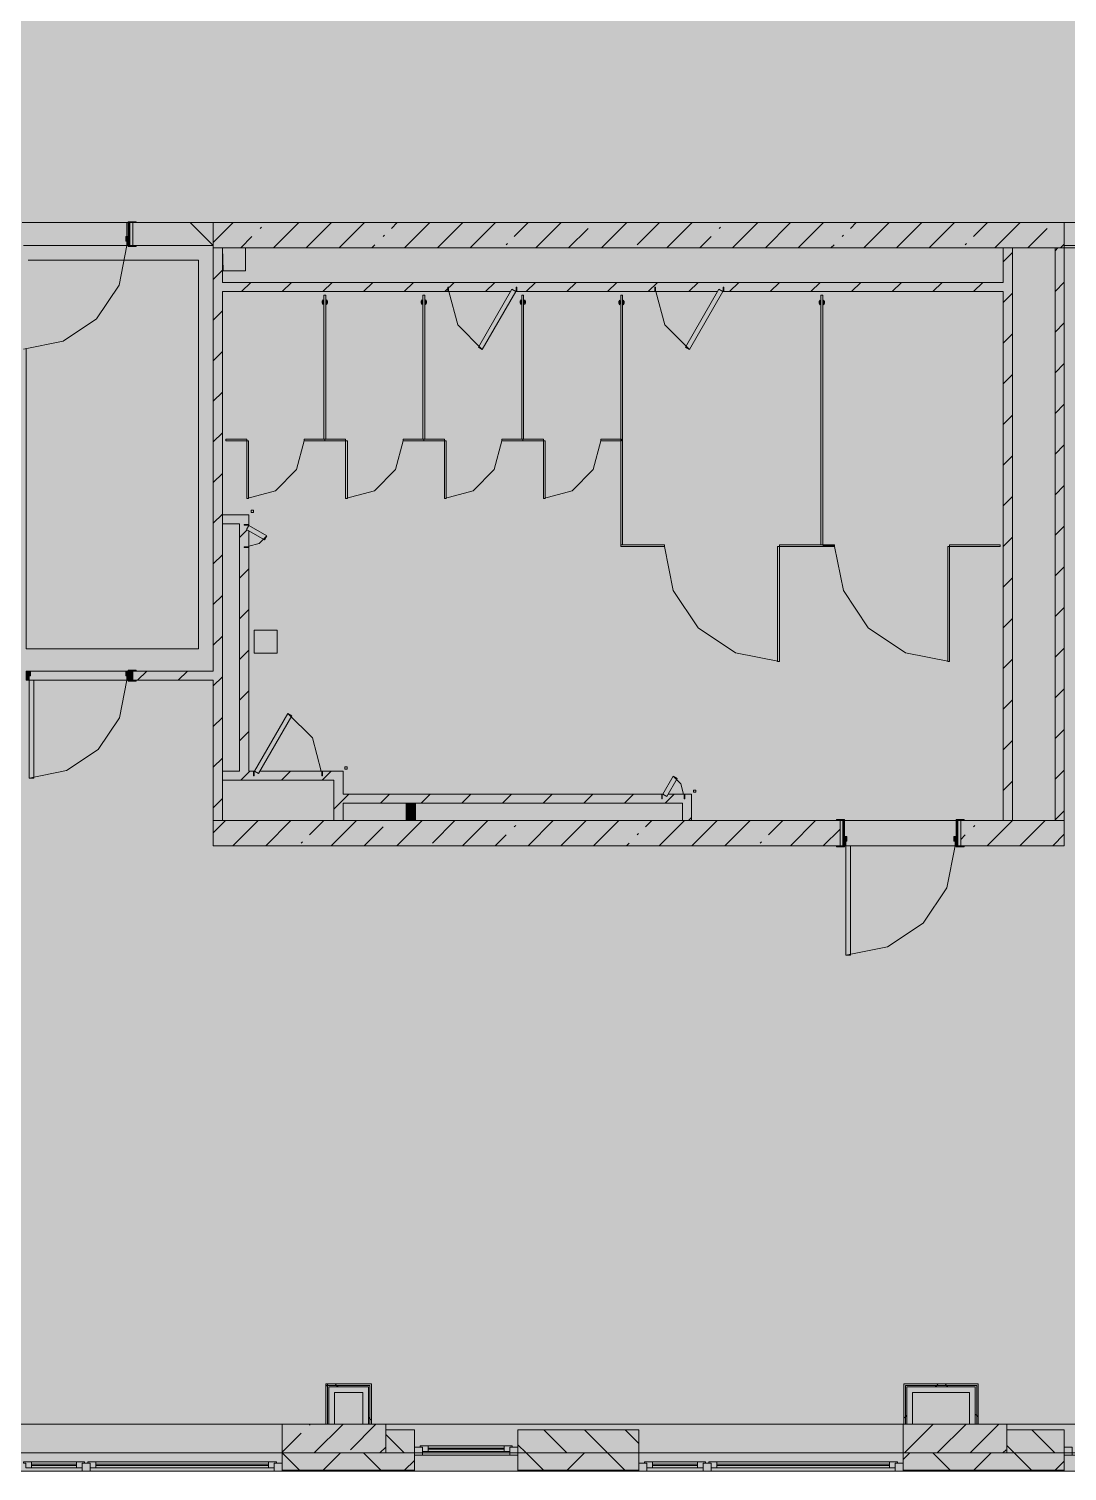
# Model space of a CAD drawing. Header units: millimetres. Extents: x -3817 to 677485, y -22715 to 103890.
# Drawn here: x 17849.9 to 17920.9, y -19605.9 to -19507.1 of the extents above; entities that cross this region are included whole.
import ezdxf

# ---------------------------------------------------------------- set-up
doc = ezdxf.new("R2010")
doc.units = ezdxf.units.MM
doc.layers.add('PDF _Геометрия', color=7, linetype='Continuous', true_color=0x1d1d1d)
doc.layers.add('PDF _Сплошная заливка', color=7, linetype='Continuous', true_color=0xffffff)

msp = doc.modelspace()

# ---------------------------------------------------------------- hatches: boundary and pattern name
at = {"layer": 'PDF _Сплошная заливка', "true_color": 0xd9d9d9, "transparency": 33554559}
for points in [[(17936.192, -19605.904), (17967.269, -19605.904), (17967.269, -19434.131), (17715.86, -19434.131), (17715.86, -19388.542), (17649.343, -19388.542), (17649.343, -19558.599), (17683.531, -19558.599), (17683.531, -19605.904), (17932.54, -19605.904)], [(17920.121, -19522.144), (17920.751, -19522.144), (17920.751, -19520.411), (17862.485, -19520.411), (17862.485, -19522.144), (17892.371, -19522.144)], [(17916.578, -19561.355), (17917.207, -19561.355), (17917.207, -19522.144), (17916.578, -19522.144), (17916.578, -19557.953)], [(17897.366, -19525.136), (17916.578, -19525.136), (17916.578, -19524.506), (17863.115, -19524.506), (17863.158, -19525.136), (17882.829, -19525.136), (17882.92, -19524.978), (17883.272, -19525.136), (17897.034, -19525.081), (17897.093, -19524.978), (17897.342, -19525.122)], [(17864.296, -19541.041), (17864.926, -19541.041), (17864.926, -19540.411), (17863.115, -19540.411), (17863.158, -19541.041)], [(17864.296, -19557.969), (17864.926, -19557.969), (17864.926, -19541.522), (17864.768, -19541.431), (17864.926, -19541.041), (17864.296, -19541.041), (17864.296, -19549.149)], [(17865.241, -19558.599), (17870.752, -19558.599), (17870.752, -19557.969), (17865.683, -19557.969), (17865.592, -19558.127), (17865.241, -19557.969), (17863.115, -19557.969), (17863.158, -19558.599)], [(17870.752, -19561.355), (17871.382, -19561.355), (17871.382, -19557.969), (17870.752, -19557.969), (17870.752, -19558.599)], [(17894.253, -19560.174), (17894.61, -19560.174), (17894.61, -19559.544), (17893.635, -19559.544), (17893.544, -19559.701), (17893.271, -19559.544), (17871.382, -19559.544), (17871.382, -19560.174), (17893.271, -19560.174)], [(17873.215, -19602.692), (17873.313, -19602.692), (17873.313, -19600.035), (17873.215, -19600.133), (17873.215, -19601.977)], [(17909.872, -19602.692), (17909.971, -19602.692), (17909.971, -19600.133), (17909.872, -19600.133), (17909.872, -19601.977)], [(17914.656, -19602.692), (17914.754, -19602.692), (17914.754, -19600.133), (17914.656, -19600.133), (17914.656, -19601.977)], [(17874.296, -19604.66), (17874.296, -19602.692), (17867.209, -19602.692), (17867.209, -19604.66), (17874.113, -19604.66)], [(17916.814, -19604.66), (17916.814, -19602.692), (17909.727, -19602.692), (17909.727, -19604.66), (17914.282, -19604.66)]]:
    msp.add_hatch(color=254, dxfattribs=at).paths.add_polyline_path(points)
h = msp.add_hatch(color=254, dxfattribs=at)
h.paths.add_polyline_path([(17935.553, -19521.986), (17935.553, -19520.411), (17920.751, -19520.411), (17920.751, -19521.986), (17921.585, -19521.986)], flags=0)
h.paths.add_polyline_path([(17849.1, -19521.986), (17849.1, -19520.411), (17845.32, -19520.411), (17845.32, -19521.986), (17848.863, -19521.986)], flags=0)
h.paths.add_polyline_path([(17857.21, -19521.986), (17862.485, -19521.986), (17862.485, -19520.411), (17856.973, -19520.411), (17856.973, -19521.986)], flags=0)
at = {"layer": 'PDF _Сплошная заливка', "true_color": 0xcdcbc5, "transparency": 33554559}
msp.add_hatch(color=9, dxfattribs=at).paths.add_polyline_path([(17893.374, -19542.592), (17893.374, -19542.466), (17890.382, -19542.466), (17890.382, -19542.592), (17892.371, -19542.592)])
at = {"layer": 'PDF _Сплошная заливка', "true_color": 0xd9d9d9, "transparency": 33554559}
h = msp.add_hatch(color=254, dxfattribs=at)
h.paths.add_polyline_path([(17857.21, -19551.749), (17862.485, -19551.749), (17862.485, -19551.119), (17856.973, -19551.119), (17856.973, -19551.749)], flags=0)
h.paths.add_polyline_path([(17848.551, -19551.749), (17849.493, -19551.749), (17849.493, -19551.119), (17845.32, -19551.119), (17845.32, -19551.749)], flags=0)
h = msp.add_hatch(color=254, dxfattribs=at)
h.paths.add_polyline_path([(17905.397, -19563.087), (17905.397, -19561.355), (17862.485, -19561.355), (17862.485, -19563.087), (17905.161, -19563.087)], flags=0)
h.paths.add_polyline_path([(17920.751, -19563.087), (17920.751, -19561.355), (17913.664, -19561.355), (17913.664, -19563.087), (17914.282, -19563.087)], flags=0)
at = {"layer": 'PDF _Сплошная заливка', "true_color": 0xcdcdcd, "transparency": 33554559}
msp.add_hatch(color=254, dxfattribs=at).paths.add_polyline_path([(17905.79, -19570.567), (17906.105, -19570.567), (17906.105, -19563.087), (17905.79, -19563.087), (17905.79, -19566.758)])
at = {"layer": 'PDF _Сплошная заливка', "true_color": 0xcfcfcf, "transparency": 33554559}
for points in [[(17872.723, -19600.527), (17873.117, -19600.527), (17873.117, -19600.133), (17870.4, -19600.133), (17870.4, -19600.527), (17870.794, -19600.527)], [(17914.262, -19600.527), (17914.656, -19600.527), (17914.656, -19600.133), (17909.971, -19600.133), (17909.971, -19600.527), (17910.365, -19600.527)], [(17914.262, -19602.692), (17914.656, -19602.692), (17914.656, -19600.527), (17914.262, -19600.527), (17914.262, -19601.977)]]:
    msp.add_hatch(color=254, dxfattribs=at).paths.add_polyline_path(points)
at = {"layer": 'PDF _Сплошная заливка', "true_color": 0xd9d9d9, "transparency": 33554559}
h = msp.add_hatch(color=254, dxfattribs=at)
h.paths.add_polyline_path([(17920.751, -19604.66), (17920.751, -19603.086), (17916.814, -19603.086), (17916.814, -19604.66), (17917.933, -19604.66)], flags=0)
h.paths.add_polyline_path([(17943.495, -19604.66), (17948.309, -19604.66), (17948.309, -19603.086), (17942.01, -19603.086), (17942.01, -19604.66)], flags=0)
h.paths.add_polyline_path([(17891.618, -19604.66), (17891.618, -19603.086), (17883.35, -19603.086), (17883.35, -19604.66)], flags=0)
h.paths.add_polyline_path([(17806.581, -19604.66), (17806.581, -19603.282), (17798.314, -19603.282), (17798.314, -19604.66), (17804.731, -19604.66)], flags=0)
h.paths.add_polyline_path([(17791.228, -19604.66), (17791.228, -19603.282), (17789.259, -19603.282), (17789.259, -19604.66), (17790.124, -19604.66)], flags=0)
h.paths.add_polyline_path([(17838.864, -19604.66), (17849.1, -19604.66), (17849.1, -19603.086), (17838.864, -19603.086)], flags=0)
h.paths.add_polyline_path([(17876.264, -19604.66), (17876.264, -19603.086), (17874.296, -19603.086), (17874.296, -19604.66)], flags=0)
h.paths.add_polyline_path([(17706.316, -19604.66), (17711.309, -19604.66), (17711.309, -19603.086), (17705.01, -19603.086), (17705.01, -19604.66), (17706.135, -19604.66)], flags=0)
h.paths.add_polyline_path([(17727.45, -19604.66), (17727.45, -19603.282), (17725.482, -19603.282), (17725.482, -19604.66)], flags=0)
h.paths.add_polyline_path([(17742.765, -19604.66), (17742.804, -19604.66), (17742.804, -19603.282), (17734.537, -19603.282), (17734.537, -19604.66), (17742.741, -19604.66)], flags=0)
h.paths.add_polyline_path([(17775.517, -19604.66), (17782.173, -19604.66), (17782.173, -19603.086), (17775.086, -19603.086), (17775.086, -19604.66)], flags=0)
h = msp.add_hatch(color=254, dxfattribs=at)
h.paths.add_polyline_path([(17942.01, -19605.841), (17948.309, -19605.841), (17948.309, -19604.66), (17942.01, -19604.66)], flags=0)
h.paths.add_polyline_path([(17955.395, -19605.841), (17966.025, -19605.841), (17966.025, -19604.66), (17955.395, -19604.66)], flags=0)
h.paths.add_polyline_path([(17909.727, -19605.841), (17920.751, -19605.841), (17920.751, -19604.66), (17909.727, -19604.66)], flags=0)
h.paths.add_polyline_path([(17870.461, -19605.841), (17876.264, -19605.841), (17876.264, -19604.66), (17867.209, -19604.66), (17867.209, -19605.841)], flags=0)
h.paths.add_polyline_path([(17883.35, -19605.841), (17891.618, -19605.841), (17891.618, -19604.66), (17883.35, -19604.66)], flags=0)
h.paths.add_polyline_path([(17848.551, -19605.841), (17849.1, -19605.841), (17849.1, -19604.66), (17838.864, -19604.66), (17838.864, -19605.841), (17844.899, -19605.841)], flags=0)
h.paths.add_polyline_path([(17932.54, -19605.841), (17934.923, -19605.841), (17934.923, -19604.66), (17927.837, -19604.66), (17927.837, -19605.841), (17928.888, -19605.841)], flags=0)
h.paths.add_polyline_path([(17768, -19605.841), (17768, -19604.66), (17760.977, -19604.66), (17760.977, -19605.841), (17764.562, -19605.841)], flags=0)
h.paths.add_polyline_path([(17826.641, -19605.841), (17831.777, -19605.841), (17831.777, -19604.66), (17824.691, -19604.66), (17824.691, -19605.841)], flags=0)
h.paths.add_polyline_path([(17775.086, -19605.841), (17791.228, -19605.841), (17791.228, -19604.66), (17775.086, -19604.66)], flags=0)
h.paths.add_polyline_path([(17804.731, -19605.841), (17806.581, -19605.841), (17806.581, -19604.66), (17798.314, -19604.66), (17798.314, -19605.841)], flags=0)
h.paths.add_polyline_path([(17709.787, -19605.841), (17711.309, -19605.841), (17711.309, -19604.66), (17705.01, -19604.66), (17705.01, -19605.841), (17706.135, -19605.841)], flags=0)
h.paths.add_polyline_path([(17695.18, -19605.841), (17697.924, -19605.841), (17697.924, -19604.66), (17683.594, -19604.66), (17683.594, -19605.841), (17687.877, -19605.841)], flags=0)
h.paths.add_polyline_path([(17742.652, -19605.841), (17742.741, -19605.841), (17742.741, -19604.66), (17734.537, -19604.66), (17734.537, -19605.841), (17739, -19605.841)], flags=0)
h.paths.add_polyline_path([(17720.742, -19605.841), (17727.45, -19605.841), (17727.45, -19604.66), (17718.396, -19604.66), (17718.396, -19605.841)], flags=0)

# ---------------------------------------------------------------- linework, layer by layer
at = {"layer": 'PDF _Геометрия', "color": 8, "lineweight": 9, "true_color": 0x737373}
for points in [[(17849.415, -19520.411), (17856.658, -19520.411)], [(17856.973, -19520.411), (17856.973, -19521.986)], [(17857.21, -19521.986), (17862.485, -19521.986), (17862.485, -19520.411), (17857.21, -19520.411)], [(17862.485, -19522.144), (17863.115, -19522.144), (17920.121, -19522.144), (17920.751, -19522.144), (17920.751, -19521.986), (17920.751, -19520.411), (17862.485, -19520.411), (17862.485, -19521.986), (17862.485, -19522.144), (17862.485, -19551.119), (17857.21, -19551.119)], [(17862.481, -19521.986), (17860.906, -19520.411)], [(17862.485, -19521.78), (17863.854, -19520.411)], [(17866.611, -19522.144), (17868.344, -19520.411)], [(17868.856, -19522.144), (17870.589, -19520.411)], [(17871.101, -19522.144), (17872.834, -19520.411)], [(17874.681, -19520.809), (17875.079, -19520.411)], [(17875.591, -19522.144), (17877.324, -19520.411)], [(17877.836, -19522.144), (17879.569, -19520.411)], [(17880.081, -19522.144), (17881.814, -19520.411)], [(17883.1, -19521.37), (17884.059, -19520.411)], [(17884.571, -19522.144), (17886.303, -19520.411)], [(17889.061, -19522.144), (17890.793, -19520.411)], [(17891.519, -19521.931), (17893.038, -19520.411)], [(17893.551, -19522.144), (17895.283, -19520.411)], [(17898.041, -19522.144), (17899.773, -19520.411)], [(17900.286, -19522.144), (17902.018, -19520.411)], [(17902.531, -19522.144), (17904.263, -19520.411)], [(17906.111, -19520.809), (17906.508, -19520.411)], [(17907.021, -19522.144), (17908.753, -19520.411)], [(17909.266, -19522.144), (17910.998, -19520.411)], [(17911.511, -19522.144), (17913.243, -19520.411)], [(17914.53, -19521.37), (17915.488, -19520.411)], [(17916.001, -19522.144), (17917.733, -19520.411)], [(17864.366, -19522.144), (17865.14, -19521.37)], [(17865.701, -19520.809), (17865.795, -19520.715)], [(17874.12, -19521.37), (17874.213, -19521.276)], [(17886.816, -19522.144), (17888.151, -19520.809)], [(17895.796, -19522.144), (17896.57, -19521.37)], [(17897.131, -19520.809), (17897.225, -19520.715)], [(17905.55, -19521.37), (17905.643, -19521.276)], [(17918.246, -19522.144), (17919.581, -19520.809)], [(17856.658, -19521.986), (17849.493, -19521.986)], [(17897.444, -19525.136), (17916.578, -19525.136), (17916.578, -19561.355), (17917.207, -19561.355), (17917.207, -19522.144), (17916.578, -19522.144), (17916.578, -19524.506), (17897.444, -19524.506), (17892.72, -19524.506), (17883.272, -19524.506), (17878.547, -19524.506), (17863.115, -19524.506), (17863.115, -19522.144), (17863.115, -19523.718)], [(17864.69, -19522.144), (17863.158, -19522.144)], [(17864.69, -19522.144), (17863.351, -19522.144), (17864.69, -19522.144)], [(17873.346, -19522.144), (17873.559, -19521.931)], [(17882.539, -19521.931), (17882.632, -19521.838)], [(17904.776, -19522.144), (17904.989, -19521.931)], [(17913.969, -19521.931), (17914.062, -19521.838)], [(17916.578, -19523.095), (17917.207, -19522.466)], [(17920.121, -19522.336), (17920.313, -19522.144)], [(17920.491, -19522.144), (17920.751, -19521.884)], [(17849.678, -19529.072), (17849.678, -19549.594), (17861.489, -19549.594), (17861.489, -19522.98), (17849.808, -19522.98)], [(17862.485, -19524.296), (17863.115, -19523.666)], [(17857.21, -19551.749), (17862.485, -19551.749), (17862.485, -19561.355), (17863.115, -19561.355), (17863.115, -19525.136), (17878.547, -19525.136), (17882.829, -19525.136)], [(17864.429, -19525.136), (17865.059, -19524.506)], [(17867.213, -19525.136), (17867.843, -19524.506)], [(17869.997, -19525.136), (17870.627, -19524.506)], [(17872.781, -19525.136), (17873.41, -19524.506)], [(17875.564, -19525.136), (17876.194, -19524.506)], [(17878.348, -19525.136), (17878.978, -19524.506)], [(17881.132, -19525.136), (17881.762, -19524.506)], [(17883.272, -19525.136), (17892.72, -19525.136), (17897.002, -19525.136)], [(17883.916, -19525.136), (17884.546, -19524.506)], [(17886.699, -19525.136), (17887.329, -19524.506)], [(17889.483, -19525.136), (17890.113, -19524.506)], [(17892.267, -19525.136), (17892.897, -19524.506)], [(17895.051, -19525.136), (17895.681, -19524.506)], [(17897.835, -19525.136), (17898.465, -19524.506)], [(17900.618, -19525.136), (17901.248, -19524.506)], [(17903.402, -19525.136), (17904.032, -19524.506)], [(17906.186, -19525.136), (17906.816, -19524.506)], [(17908.97, -19525.136), (17909.6, -19524.506)], [(17911.754, -19525.136), (17912.383, -19524.506)], [(17914.537, -19525.136), (17915.167, -19524.506)], [(17916.578, -19525.879), (17917.207, -19525.249)], [(17920.121, -19525.12), (17920.751, -19524.49)], [(17870.016, -19525.693), (17869.946, -19525.79), (17869.946, -19525.91), (17870.016, -19526.006)], [(17870.046, -19525.766), (17870.012, -19525.85), (17870.046, -19525.934)], [(17870.214, -19525.934), (17870.249, -19525.85), (17870.214, -19525.766)], [(17870.244, -19526.006), (17870.315, -19525.91), (17870.315, -19525.79), (17870.244, -19525.693)], [(17876.788, -19525.693), (17876.717, -19525.79), (17876.717, -19525.91), (17876.788, -19526.006)], [(17876.818, -19525.766), (17876.783, -19525.85), (17876.818, -19525.934)], [(17876.986, -19525.934), (17877.02, -19525.85), (17876.986, -19525.766)], [(17877.016, -19526.006), (17877.086, -19525.91), (17877.086, -19525.79), (17877.016, -19525.693)], [(17883.559, -19525.693), (17883.489, -19525.79), (17883.489, -19525.91), (17883.559, -19526.006)], [(17883.589, -19525.766), (17883.554, -19525.85), (17883.589, -19525.934)], [(17883.757, -19525.934), (17883.792, -19525.85), (17883.757, -19525.766)], [(17883.787, -19526.006), (17883.857, -19525.91), (17883.857, -19525.79), (17883.787, -19525.693)], [(17890.331, -19525.717), (17890.26, -19525.814), (17890.26, -19525.934), (17890.331, -19526.031)], [(17890.361, -19525.79), (17890.326, -19525.874), (17890.361, -19525.958)], [(17890.528, -19525.958), (17890.563, -19525.874), (17890.528, -19525.79)], [(17890.558, -19526.031), (17890.629, -19525.934), (17890.629, -19525.814), (17890.558, -19525.717)], [(17904.035, -19525.717), (17903.965, -19525.814), (17903.965, -19525.934), (17904.035, -19526.031)], [(17904.065, -19525.79), (17904.03, -19525.874), (17904.065, -19525.958)], [(17904.233, -19525.958), (17904.267, -19525.874), (17904.233, -19525.79)], [(17904.263, -19526.031), (17904.333, -19525.934), (17904.333, -19525.814), (17904.263, -19525.717)], [(17862.485, -19527.08), (17863.115, -19526.45)], [(17920.121, -19527.904), (17920.751, -19527.274)], [(17916.578, -19528.663), (17917.207, -19528.033)], [(17862.485, -19529.864), (17863.115, -19529.234)], [(17920.121, -19530.687), (17920.751, -19530.057)], [(17916.578, -19531.447), (17917.207, -19530.817)], [(17862.485, -19532.647), (17863.115, -19532.018)], [(17920.121, -19533.471), (17920.751, -19532.841)], [(17916.578, -19534.231), (17917.207, -19533.601)], [(17862.485, -19535.431), (17863.115, -19534.801)], [(17864.776, -19539.293), (17864.776, -19535.356), (17864.902, -19535.356), (17864.902, -19539.293), (17864.776, -19539.293), (17866.745, -19538.765), (17868.186, -19537.324), (17868.713, -19535.356)], [(17871.548, -19539.293), (17871.548, -19535.356), (17871.674, -19535.356), (17871.674, -19539.293), (17871.548, -19539.293), (17873.516, -19538.765), (17874.957, -19537.324), (17875.484, -19535.356)], [(17878.319, -19539.293), (17878.319, -19535.356), (17878.445, -19535.356), (17878.445, -19539.293), (17878.319, -19539.293), (17880.287, -19538.765), (17881.728, -19537.324), (17882.256, -19535.356)], [(17885.09, -19539.293), (17885.09, -19535.356), (17885.216, -19535.356), (17885.216, -19539.293), (17885.09, -19539.293), (17887.059, -19538.765), (17888.5, -19537.324), (17889.027, -19535.356)], [(17920.121, -19536.255), (17920.751, -19535.625)], [(17916.578, -19537.014), (17917.207, -19536.384)], [(17862.485, -19538.215), (17863.115, -19537.585)], [(17916.578, -19539.798), (17917.207, -19539.168)], [(17920.121, -19539.039), (17920.751, -19538.409)], [(17862.485, -19540.999), (17863.115, -19540.369)], [(17864.926, -19541.159), (17864.926, -19541.041), (17864.926, -19540.411), (17863.115, -19540.411), (17863.115, -19541.041), (17864.296, -19541.041), (17864.296, -19557.969), (17863.115, -19557.969), (17863.115, -19558.599), (17865.241, -19558.599), (17869.965, -19558.599), (17870.752, -19558.599), (17870.752, -19561.355), (17871.382, -19561.355), (17871.382, -19560.174), (17894.61, -19560.174), (17894.61, -19561.355), (17895.24, -19561.355), (17895.24, -19559.544), (17894.61, -19559.544), (17894.767, -19559.544)], [(17864.296, -19542.655), (17864.296, -19541.08)], [(17920.121, -19541.822), (17920.751, -19541.193)], [(17864.296, -19541.972), (17864.811, -19541.456)], [(17865.241, -19557.969), (17864.926, -19557.969), (17864.926, -19541.522), (17864.926, -19542.655)], [(17916.578, -19542.582), (17917.207, -19541.952)], [(17862.485, -19543.783), (17863.115, -19543.153)], [(17893.374, -19542.592), (17893.973, -19545.605), (17895.68, -19548.159), (17898.234, -19549.866), (17901.247, -19550.465), (17901.121, -19550.465), (17901.121, -19542.592), (17901.247, -19542.592), (17901.247, -19550.465)], [(17905.027, -19542.592), (17905.626, -19545.605), (17907.333, -19548.159), (17909.887, -19549.866), (17912.9, -19550.465), (17912.774, -19550.465), (17912.774, -19542.592), (17912.9, -19542.592), (17912.9, -19550.465)], [(17864.296, -19544.755), (17864.926, -19544.125)], [(17920.121, -19544.606), (17920.751, -19543.976)], [(17916.578, -19545.366), (17917.207, -19544.736)], [(17862.485, -19546.566), (17863.115, -19545.936)], [(17864.296, -19547.539), (17864.926, -19546.909)], [(17920.121, -19547.39), (17920.751, -19546.76)], [(17916.578, -19548.149), (17917.207, -19547.52)], [(17862.485, -19549.35), (17863.115, -19548.72)], [(17864.296, -19550.323), (17864.926, -19549.693)], [(17920.121, -19550.174), (17920.751, -19549.544)], [(17849.808, -19551.119), (17856.658, -19551.119)], [(17856.973, -19551.119), (17856.973, -19551.749)], [(17857.302, -19551.749), (17857.932, -19551.119)], [(17860.086, -19551.749), (17860.716, -19551.119)], [(17916.578, -19550.933), (17917.207, -19550.303)], [(17856.658, -19551.749), (17850.202, -19551.749)], [(17862.485, -19552.134), (17863.115, -19551.504)], [(17864.296, -19553.107), (17864.926, -19552.477)], [(17916.578, -19553.717), (17917.207, -19553.087)], [(17920.121, -19552.958), (17920.751, -19552.328)], [(17862.485, -19554.918), (17863.115, -19554.288)], [(17864.296, -19555.891), (17864.926, -19555.261)], [(17916.578, -19556.501), (17917.207, -19555.871)], [(17920.121, -19555.741), (17920.751, -19555.112)], [(17862.485, -19557.701), (17863.115, -19557.072)], [(17864.371, -19558.599), (17865.001, -19557.969)], [(17893.271, -19559.544), (17871.382, -19559.544), (17871.382, -19557.969), (17870.752, -19557.969), (17869.965, -19557.969), (17865.683, -19557.969)], [(17867.155, -19558.599), (17867.785, -19557.969)], [(17869.939, -19558.599), (17870.569, -19557.969)], [(17920.121, -19558.525), (17920.751, -19557.895)], [(17916.578, -19559.285), (17917.207, -19558.655)], [(17862.485, -19560.485), (17863.115, -19559.855)], [(17870.752, -19560.569), (17871.382, -19559.939), (17871.778, -19559.544)], [(17873.932, -19560.174), (17874.562, -19559.544)], [(17876.715, -19560.174), (17877.345, -19559.544)], [(17879.499, -19560.174), (17880.129, -19559.544)], [(17882.283, -19560.174), (17882.913, -19559.544)], [(17885.067, -19560.174), (17885.697, -19559.544)], [(17887.851, -19560.174), (17888.48, -19559.544)], [(17890.634, -19560.174), (17891.264, -19559.544)], [(17893.418, -19560.174), (17894.048, -19559.544)], [(17875.702, -19561.187), (17876.332, -19560.557)], [(17894.61, -19560.174), (17893.192, -19560.174)], [(17920.121, -19561.309), (17920.751, -19560.679)], [(17862.485, -19562.19), (17863.32, -19561.355)], [(17862.485, -19561.355), (17862.485, -19563.087), (17905.161, -19563.087)], [(17905.161, -19561.355), (17863.115, -19561.355)], [(17863.833, -19563.087), (17865.565, -19561.355)], [(17866.078, -19563.087), (17867.81, -19561.355)], [(17869.069, -19562.341), (17870.055, -19561.355)], [(17870.568, -19563.087), (17872.3, -19561.355)], [(17872.813, -19563.087), (17874.12, -19561.779)], [(17875.058, -19563.087), (17876.79, -19561.355)], [(17877.488, -19562.902), (17879.035, -19561.355)], [(17879.548, -19563.087), (17881.28, -19561.355)], [(17883.1, -19561.779), (17883.193, -19561.686)], [(17884.038, -19563.087), (17885.77, -19561.355)], [(17886.283, -19563.087), (17888.015, -19561.355)], [(17888.528, -19563.087), (17890.26, -19561.355)], [(17892.08, -19561.779), (17892.505, -19561.355)], [(17893.018, -19563.087), (17894.75, -19561.355)], [(17895.021, -19561.355), (17895.24, -19561.136)], [(17895.262, -19563.087), (17896.995, -19561.355)], [(17897.507, -19563.087), (17899.24, -19561.355)], [(17900.499, -19562.341), (17901.485, -19561.355)], [(17901.997, -19563.087), (17903.73, -19561.355)], [(17904.242, -19563.087), (17905.397, -19561.933)], [(17905.397, -19563.087), (17905.397, -19561.355)], [(17905.712, -19561.355), (17913.349, -19561.355)], [(17913.664, -19561.355), (17913.664, -19563.087)], [(17913.9, -19563.087), (17920.751, -19563.087), (17920.751, -19561.355), (17920.121, -19561.355), (17917.207, -19561.355)], [(17916.578, -19561.355), (17913.9, -19561.355)], [(17914.53, -19561.779), (17914.623, -19561.686)], [(17915.467, -19563.087), (17917.2, -19561.355)], [(17917.712, -19563.087), (17919.445, -19561.355)], [(17868.508, -19562.902), (17868.601, -19562.809)], [(17881.793, -19563.087), (17882.539, -19562.341)], [(17890.773, -19563.087), (17890.958, -19562.902)], [(17891.519, -19562.341), (17891.612, -19562.247)], [(17899.937, -19562.902), (17900.031, -19562.809)], [(17913.664, -19562.645), (17913.969, -19562.341)], [(17919.957, -19563.087), (17920.751, -19562.294)], [(17913.349, -19563.087), (17906.105, -19563.087)], [(17870.203, -19600.091), (17870.232, -19600.063), (17870.358, -19599.936)], [(17870.203, -19600.527), (17870.203, -19600.035), (17870.203, -19599.936), (17873.313, -19599.936), (17873.313, -19600.035), (17873.313, -19600.527), (17873.313, -19602.692), (17872.723, -19602.692), (17872.723, -19600.527), (17870.794, -19600.527), (17870.794, -19602.692), (17872.723, -19602.692)], [(17870.203, -19600.035), (17870.203, -19600.527), (17870.203, -19602.692), (17870.794, -19602.692)], [(17870.232, -19600.063), (17870.281, -19600.014)], [(17870.302, -19602.692), (17870.302, -19600.527), (17870.302, -19600.133), (17870.302, -19600.035), (17873.215, -19600.035), (17873.215, -19600.133), (17873.215, -19600.527), (17873.215, -19602.692)], [(17873.117, -19602.692), (17873.117, -19600.527), (17873.117, -19600.133), (17870.4, -19600.133), (17870.4, -19600.527), (17870.4, -19602.692)], [(17871.033, -19600.133), (17870.935, -19600.035), (17870.836, -19599.936)], [(17909.774, -19600.527), (17909.774, -19600.035), (17909.774, -19599.936), (17914.853, -19599.936), (17914.853, -19600.035), (17914.853, -19600.527), (17914.853, -19602.692), (17914.262, -19602.692), (17914.262, -19600.527), (17910.365, -19600.527), (17910.365, -19602.692), (17914.262, -19602.692)], [(17909.774, -19600.035), (17909.774, -19600.527), (17909.774, -19602.692), (17910.365, -19602.692)], [(17909.872, -19602.692), (17909.872, -19600.527), (17909.872, -19600.133), (17909.872, -19600.035), (17914.754, -19600.035), (17914.754, -19600.133), (17914.754, -19600.527), (17914.754, -19602.692)], [(17914.656, -19602.692), (17914.656, -19600.527), (17914.656, -19600.133), (17909.971, -19600.133), (17909.971, -19600.527), (17909.971, -19602.692)], [(17911.918, -19600.133), (17912.017, -19600.035), (17912.115, -19599.936)], [(17912.79, -19600.133), (17912.691, -19600.035), (17912.593, -19599.936)], [(17873.313, -19602.413), (17873.215, -19602.315), (17873.117, -19602.216)], [(17909.774, -19602.277), (17909.872, -19602.179), (17909.971, -19602.081)], [(17914.853, -19602.196), (17914.754, -19602.097), (17914.656, -19601.999)], [(17845.32, -19602.692), (17845.478, -19602.692), (17870.203, -19602.692)], [(17867.209, -19604.61), (17868.508, -19603.312)], [(17869.069, -19602.75), (17869.128, -19602.692)], [(17869.404, -19604.66), (17871.373, -19602.692)], [(17871.875, -19604.434), (17873.617, -19602.692)], [(17873.313, -19602.692), (17909.774, -19602.692)], [(17875.56, -19604.66), (17874.296, -19603.396)], [(17886.696, -19604.66), (17885.121, -19603.086)], [(17890.66, -19605.841), (17889.479, -19604.66), (17887.905, -19603.086)], [(17891.618, -19604.015), (17890.688, -19603.086)], [(17909.814, -19604.66), (17911.782, -19602.692)], [(17912.059, -19604.66), (17914.027, -19602.692)], [(17914.304, -19604.66), (17916.272, -19602.692)], [(17914.853, -19602.692), (17928.986, -19602.692)], [(17920.101, -19604.66), (17918.526, -19603.086)], [(17873.894, -19604.66), (17874.296, -19604.259)], [(17876.815, -19604.251), (17876.264, -19604.251)], [(17876.658, -19604.172), (17882.957, -19604.172)], [(17877.209, -19604.172), (17877.209, -19604.566)], [(17877.209, -19604.33), (17882.405, -19604.33)], [(17882.405, -19604.408), (17877.209, -19604.408)], [(17882.405, -19604.172), (17882.405, -19604.566)], [(17883.35, -19604.251), (17882.799, -19604.251)], [(17885.093, -19605.841), (17883.912, -19604.66), (17883.35, -19604.099)], [(17916.549, -19604.66), (17916.775, -19604.434)], [(17918.498, -19605.841), (17917.317, -19604.66), (17916.814, -19604.157)], [(17921.302, -19604.251), (17920.751, -19604.251)], [(17883.35, -19604.66), (17876.264, -19604.66), (17876.264, -19605.904), (17876.264, -19604.66), (17874.296, -19604.66), (17867.209, -19604.66), (17867.209, -19605.904), (17867.209, -19604.66), (17849.1, -19604.66)], [(17849.1, -19605.904), (17849.1, -19604.66), (17867.209, -19604.66)], [(17849.493, -19605.274), (17853.666, -19605.274)], [(17850.044, -19605.274), (17850.044, -19605.668)], [(17850.044, -19605.432), (17853.115, -19605.432)], [(17853.115, -19605.274), (17853.115, -19605.668)], [(17853.509, -19605.904), (17853.509, -19605.353), (17854.06, -19605.353), (17854.06, -19605.904)], [(17853.903, -19605.274), (17866.815, -19605.274)], [(17854.454, -19605.274), (17854.454, -19605.668)], [(17854.454, -19605.432), (17866.264, -19605.432)], [(17866.264, -19605.274), (17866.264, -19605.668)], [(17866.658, -19605.904), (17866.658, -19605.353), (17867.209, -19605.353), (17867.209, -19605.904)], [(17867.209, -19605.353), (17866.658, -19605.353)], [(17868.39, -19605.841), (17867.209, -19604.66)], [(17870.021, -19605.841), (17871.202, -19604.66)], [(17873.958, -19605.841), (17872.777, -19604.66)], [(17875.588, -19605.841), (17876.264, -19605.166)], [(17891.618, -19605.904), (17891.618, -19604.66), (17883.35, -19604.66), (17883.35, -19605.904), (17883.35, -19604.66), (17876.264, -19604.66)], [(17876.264, -19604.802), (17883.35, -19604.802)], [(17886.723, -19605.841), (17887.905, -19604.66)], [(17927.837, -19604.66), (17920.751, -19604.66), (17920.751, -19605.904), (17920.751, -19604.66), (17916.814, -19604.66), (17909.727, -19604.66), (17909.727, -19605.904), (17909.727, -19604.66), (17891.618, -19604.66), (17891.618, -19605.904), (17891.618, -19605.353), (17892.169, -19605.353), (17892.169, -19605.904)], [(17909.727, -19604.66), (17891.618, -19604.66)], [(17892.169, -19605.353), (17891.618, -19605.353)], [(17892.011, -19605.274), (17896.185, -19605.274)], [(17892.563, -19605.274), (17892.563, -19605.668)], [(17892.563, -19605.432), (17895.633, -19605.432)], [(17895.633, -19605.274), (17895.633, -19605.668)], [(17896.027, -19605.904), (17896.027, -19605.353), (17896.578, -19605.353), (17896.578, -19605.904)], [(17896.421, -19605.274), (17909.334, -19605.274)], [(17896.972, -19605.274), (17896.972, -19605.668)], [(17896.972, -19605.432), (17908.782, -19605.432)], [(17908.782, -19605.274), (17908.782, -19605.668)], [(17909.176, -19605.904), (17909.176, -19605.353), (17909.727, -19605.353), (17909.727, -19605.904)], [(17909.727, -19605.353), (17909.176, -19605.353)], [(17909.727, -19605.108), (17910.175, -19604.66)], [(17912.931, -19605.841), (17911.75, -19604.66)], [(17914.561, -19605.841), (17915.742, -19604.66)], [(17920.129, -19605.841), (17920.751, -19605.22)], [(17942.01, -19604.66), (17934.923, -19604.66), (17934.923, -19605.904), (17934.923, -19604.66), (17927.837, -19604.66), (17927.837, -19605.904), (17927.837, -19604.66), (17920.751, -19604.66)], [(17920.751, -19604.802), (17927.837, -19604.802)], [(17853.115, -19605.511), (17850.044, -19605.511)], [(17866.264, -19605.511), (17854.454, -19605.511)], [(17867.209, -19605.841), (17876.264, -19605.841)], [(17867.209, -19605.865), (17876.264, -19605.865)], [(17883.35, -19605.841), (17891.618, -19605.841)], [(17883.35, -19605.865), (17891.618, -19605.865)], [(17895.633, -19605.511), (17892.563, -19605.511)], [(17908.782, -19605.511), (17896.972, -19605.511)], [(17909.727, -19605.841), (17920.751, -19605.841)], [(17909.727, -19605.865), (17920.751, -19605.865)]]:
    msp.add_lwpolyline(points, dxfattribs=at)
at = {"layer": 'PDF _Геометрия', "color": 9, "lineweight": 9, "true_color": 0xb7b7b7}
for points in [[(17856.58, -19521.356), (17856.58, -19520.411), (17849.415, -19520.411), (17856.658, -19520.411)], [(17857.21, -19520.411), (17935.553, -19520.411)], [(17856.58, -19521.671), (17856.58, -19521.986), (17856.04, -19524.698), (17854.504, -19526.997), (17852.205, -19528.533), (17849.493, -19529.072)], [(17862.485, -19521.986), (17857.21, -19521.986)], [(17857.21, -19551.119), (17862.485, -19551.119), (17862.485, -19522.144)], [(17949.49, -19521.642), (17949.49, -19522.144), (17920.751, -19522.144), (17920.751, -19563.087), (17913.9, -19563.087)], [(17920.751, -19522.144), (17935.553, -19522.144)], [(17863.115, -19525.136), (17863.115, -19540.411)], [(17882.829, -19525.136), (17863.158, -19525.136)], [(17878.626, -19525.136), (17879.238, -19527.419), (17880.909, -19529.09)], [(17897.002, -19525.136), (17883.193, -19525.136)], [(17892.799, -19525.136), (17893.411, -19527.419), (17895.082, -19529.09)], [(17916.578, -19561.355), (17916.578, -19525.136), (17897.366, -19525.136)], [(17863.158, -19540.411), (17864.926, -19540.411), (17864.926, -19541.159)], [(17864.926, -19541.522), (17864.926, -19557.969)], [(17864.926, -19542.576), (17865.634, -19542.386), (17866.153, -19541.867)], [(17856.58, -19551.749), (17856.07, -19554.31), (17854.619, -19556.481), (17852.448, -19557.932), (17849.887, -19558.442)], [(17905.161, -19563.087), (17862.485, -19563.087), (17862.485, -19551.749), (17857.21, -19551.749)], [(17869.886, -19557.969), (17869.274, -19555.686), (17867.603, -19554.014)], [(17865.683, -19557.969), (17871.382, -19557.969)], [(17894.689, -19559.544), (17894.499, -19558.835), (17893.98, -19558.316)], [(17871.382, -19559.544), (17893.271, -19559.544)], [(17893.635, -19559.544), (17895.24, -19559.544), (17895.24, -19561.355), (17905.161, -19561.355)], [(17913.9, -19561.355), (17914.282, -19561.355)], [(17913.271, -19563.087), (17912.701, -19565.95), (17911.08, -19568.376), (17908.653, -19569.998), (17905.79, -19570.567)], [(17867.209, -19602.692), (17870.203, -19602.692)], [(17870.794, -19602.692), (17872.723, -19602.692)], [(17873.313, -19602.692), (17874.296, -19602.692)], [(17910.365, -19602.692), (17914.262, -19602.692)], [(17914.853, -19602.692), (17916.814, -19602.692)]]:
    msp.add_lwpolyline(points, dxfattribs=at)
for points in [[(17856.658, -19520.348), (17856.658, -19520.411), (17857.21, -19520.411), (17857.21, -19520.348)], [(17856.658, -19520.411), (17856.658, -19521.356), (17856.776, -19521.356), (17856.776, -19520.411)], [(17856.776, -19520.411), (17856.776, -19521.986), (17856.973, -19521.986), (17856.973, -19520.411)], [(17856.58, -19521.986), (17856.776, -19521.986), (17856.776, -19521.356), (17856.501, -19521.356), (17856.501, -19521.671), (17856.58, -19521.671)], [(17856.658, -19521.978), (17856.658, -19521.986), (17856.776, -19521.986), (17856.776, -19521.978)], [(17856.658, -19521.986), (17856.658, -19522.049), (17857.21, -19522.049), (17857.21, -19521.986)], [(17864.69, -19522.144), (17863.158, -19522.144), (17864.69, -19522.144), (17864.69, -19523.718), (17863.115, -19523.718), (17863.115, -19522.144), (17863.115, -19523.718), (17863.115, -19522.144), (17863.158, -19523.718), (17864.69, -19523.718)], [(17864.69, -19523.718), (17863.158, -19523.718), (17864.69, -19523.718), (17864.69, -19522.144), (17863.158, -19522.144), (17864.69, -19522.144)], [(17878.587, -19524.821), (17878.547, -19524.821), (17878.547, -19525.136), (17878.587, -19525.136)], [(17880.909, -19529.09), (17883.193, -19525.136), (17882.92, -19524.978), (17880.637, -19528.933)], [(17883.232, -19524.821), (17883.232, -19525.136), (17883.272, -19525.136), (17883.272, -19524.821)], [(17892.759, -19524.821), (17892.72, -19524.821), (17892.72, -19525.136), (17892.759, -19525.136)], [(17895.082, -19529.09), (17897.366, -19525.136), (17897.093, -19524.978), (17894.809, -19528.933)], [(17897.405, -19524.821), (17897.405, -19525.136), (17897.444, -19525.136), (17897.444, -19524.821)], [(17864.611, -19541.119), (17864.926, -19541.119), (17864.926, -19541.08), (17864.611, -19541.08)], [(17866.153, -19541.867), (17864.926, -19541.159), (17864.768, -19541.431), (17865.996, -19542.14)], [(17864.611, -19542.615), (17864.611, -19542.655), (17864.926, -19542.655), (17864.926, -19542.615)], [(17865.281, -19549.892), (17865.281, -19548.317), (17866.856, -19548.317), (17866.856, -19549.892)], [(17849.887, -19551.749), (17849.887, -19551.434), (17849.966, -19551.434), (17849.966, -19551.119), (17849.69, -19551.119), (17849.69, -19551.749)], [(17856.58, -19551.749), (17856.776, -19551.749), (17856.776, -19551.119), (17856.501, -19551.119), (17856.501, -19551.434), (17856.58, -19551.434)], [(17856.658, -19551.056), (17856.658, -19551.119), (17857.21, -19551.119), (17857.21, -19551.056)], [(17856.658, -19551.119), (17856.658, -19551.127), (17856.776, -19551.127), (17856.776, -19551.119)], [(17856.776, -19551.119), (17856.776, -19551.749), (17856.973, -19551.749), (17856.973, -19551.119)], [(17849.887, -19558.442), (17850.202, -19558.442), (17850.202, -19551.749), (17849.887, -19551.749)], [(17850.202, -19551.749), (17856.658, -19551.749)], [(17856.658, -19551.741), (17856.658, -19551.749), (17856.776, -19551.749), (17856.776, -19551.741)], [(17856.658, -19551.749), (17856.658, -19551.812), (17857.21, -19551.812), (17857.21, -19551.749)], [(17867.603, -19554.014), (17865.319, -19557.969), (17865.592, -19558.127), (17867.876, -19554.172)], [(17865.28, -19558.284), (17865.28, -19557.969), (17865.241, -19557.969), (17865.241, -19558.284)], [(17869.926, -19558.284), (17869.965, -19558.284), (17869.965, -19557.969), (17869.926, -19557.969)], [(17893.98, -19558.316), (17893.271, -19559.544), (17893.544, -19559.701), (17894.253, -19558.474)], [(17893.232, -19559.859), (17893.232, -19559.544), (17893.192, -19559.544), (17893.192, -19559.859)], [(17894.728, -19559.859), (17894.767, -19559.859), (17894.767, -19559.544), (17894.728, -19559.544)], [(17905.712, -19561.292), (17905.161, -19561.292), (17905.161, -19561.355), (17905.712, -19561.355)], [(17905.594, -19561.355), (17905.397, -19561.355), (17905.397, -19563.087), (17905.594, -19563.087)], [(17905.712, -19561.355), (17905.594, -19561.355), (17905.594, -19562.457), (17905.712, -19562.457)], [(17913.349, -19561.292), (17913.349, -19561.355), (17913.9, -19561.355), (17913.9, -19561.292)], [(17913.349, -19561.355), (17913.349, -19562.457), (17913.467, -19562.457), (17913.467, -19561.355)], [(17913.467, -19561.355), (17913.467, -19563.087), (17913.664, -19563.087), (17913.664, -19561.355)], [(17905.79, -19563.087), (17905.79, -19562.772), (17905.869, -19562.772), (17905.869, -19562.457), (17905.594, -19562.457), (17905.594, -19563.087)], [(17913.271, -19563.087), (17913.467, -19563.087), (17913.467, -19562.457), (17913.192, -19562.457), (17913.192, -19562.772), (17913.271, -19562.772)], [(17905.712, -19563.087), (17905.161, -19563.087), (17905.161, -19563.15), (17905.712, -19563.15)], [(17905.712, -19563.079), (17905.594, -19563.079), (17905.594, -19563.087), (17905.712, -19563.087)], [(17905.79, -19570.567), (17906.105, -19570.567), (17906.105, -19563.087), (17905.79, -19563.087)], [(17906.105, -19563.087), (17913.349, -19563.087)], [(17913.349, -19563.079), (17913.349, -19563.087), (17913.467, -19563.087), (17913.467, -19563.079)], [(17913.349, -19563.087), (17913.349, -19563.15), (17913.9, -19563.15), (17913.9, -19563.087)]]:
    msp.add_lwpolyline(points, close=True, dxfattribs=at)
at = {"layer": 'PDF _Геометрия', "color": 8, "lineweight": 9, "true_color": 0x737373}
for points in [[(17935.553, -19520.411), (17920.751, -19520.411), (17920.751, -19521.986), (17935.553, -19521.986)], [(17920.121, -19522.144), (17920.121, -19561.355), (17920.751, -19561.355), (17920.751, -19522.144)], [(17870.067, -19525.388), (17870.067, -19535.23), (17870.193, -19535.23), (17870.193, -19525.388)], [(17876.839, -19525.388), (17876.839, -19535.23), (17876.965, -19535.23), (17876.965, -19525.388)], [(17883.61, -19525.388), (17883.61, -19535.23), (17883.736, -19535.23), (17883.736, -19525.388)], [(17890.382, -19525.38), (17890.382, -19542.466), (17890.508, -19542.466), (17890.508, -19525.38)], [(17904.086, -19525.38), (17904.086, -19542.466), (17904.212, -19542.466), (17904.212, -19525.38)], [(17870.032, -19525.948), (17869.992, -19525.85), (17870.032, -19525.752), (17869.992, -19525.85)], [(17870.067, -19525.749), (17870.012, -19525.839), (17870.05, -19525.937), (17870.067, -19525.95)], [(17870.193, -19525.95), (17870.248, -19525.86), (17870.21, -19525.762), (17870.193, -19525.749)], [(17870.228, -19525.752), (17870.269, -19525.85), (17870.228, -19525.948), (17870.269, -19525.85)], [(17876.804, -19525.948), (17876.763, -19525.85), (17876.804, -19525.752), (17876.763, -19525.85)], [(17876.839, -19525.749), (17876.784, -19525.839), (17876.822, -19525.937), (17876.839, -19525.95)], [(17876.965, -19525.95), (17877.02, -19525.86), (17876.982, -19525.762), (17876.965, -19525.749)], [(17877, -19525.752), (17877.04, -19525.85), (17877, -19525.948), (17877.04, -19525.85)], [(17883.575, -19525.948), (17883.535, -19525.85), (17883.575, -19525.752), (17883.535, -19525.85)], [(17883.61, -19525.749), (17883.555, -19525.839), (17883.593, -19525.937), (17883.61, -19525.95)], [(17883.736, -19525.95), (17883.791, -19525.86), (17883.753, -19525.762), (17883.736, -19525.749)], [(17883.771, -19525.752), (17883.812, -19525.85), (17883.771, -19525.948), (17883.812, -19525.85)], [(17890.347, -19525.972), (17890.306, -19525.874), (17890.347, -19525.776), (17890.306, -19525.874)], [(17890.382, -19525.773), (17890.326, -19525.863), (17890.364, -19525.961), (17890.382, -19525.974)], [(17890.508, -19525.974), (17890.563, -19525.885), (17890.525, -19525.786), (17890.508, -19525.773)], [(17890.542, -19525.776), (17890.583, -19525.874), (17890.542, -19525.972), (17890.583, -19525.874)], [(17904.051, -19525.972), (17904.01, -19525.874), (17904.051, -19525.776), (17904.01, -19525.874)], [(17904.086, -19525.773), (17904.031, -19525.863), (17904.069, -19525.961), (17904.086, -19525.974)], [(17904.212, -19525.974), (17904.267, -19525.885), (17904.229, -19525.786), (17904.212, -19525.773)], [(17904.247, -19525.776), (17904.287, -19525.874), (17904.247, -19525.972), (17904.287, -19525.874)], [(17863.359, -19535.356), (17864.776, -19535.356), (17864.776, -19535.23), (17863.359, -19535.23)], [(17868.713, -19535.356), (17870.13, -19535.356), (17870.13, -19535.23), (17868.713, -19535.23)], [(17870.13, -19535.356), (17871.548, -19535.356), (17871.548, -19535.23), (17870.13, -19535.23)], [(17875.484, -19535.356), (17876.902, -19535.356), (17876.902, -19535.23), (17875.484, -19535.23)], [(17876.902, -19535.356), (17878.319, -19535.356), (17878.319, -19535.23), (17876.902, -19535.23)], [(17882.256, -19535.356), (17883.673, -19535.356), (17883.673, -19535.23), (17882.256, -19535.23)], [(17883.673, -19535.356), (17885.09, -19535.356), (17885.09, -19535.23), (17883.673, -19535.23)], [(17889.027, -19535.356), (17890.445, -19535.356), (17890.445, -19535.23), (17889.027, -19535.23)], [(17865.095, -19540.253), (17865.249, -19540.253), (17865.249, -19540.096), (17865.095, -19540.096)], [(17890.382, -19542.592), (17893.374, -19542.592), (17893.374, -19542.466), (17890.382, -19542.466)], [(17901.247, -19542.592), (17904.239, -19542.592), (17904.239, -19542.466), (17901.247, -19542.466)], [(17904.239, -19542.592), (17905.027, -19542.592), (17905.027, -19542.466), (17904.239, -19542.466)], [(17912.9, -19542.592), (17916.365, -19542.592), (17916.365, -19542.466), (17912.9, -19542.466)], [(17871.662, -19557.839), (17871.662, -19557.686), (17871.504, -19557.686), (17871.504, -19557.839)], [(17894.61, -19559.544), (17893.635, -19559.544)], [(17895.362, -19559.264), (17895.362, -19559.418), (17895.519, -19559.418), (17895.519, -19559.264)], [(17875.702, -19560.174), (17875.702, -19561.355), (17876.332, -19561.355), (17876.332, -19560.174)], [(17874.296, -19604.66), (17874.296, -19603.086), (17874.296, -19602.692), (17867.209, -19602.692), (17867.209, -19604.66)], [(17874.296, -19604.66), (17876.264, -19604.66), (17876.264, -19603.086), (17874.296, -19603.086)], [(17891.618, -19604.66), (17891.618, -19603.086), (17883.35, -19603.086), (17883.35, -19604.66)], [(17916.814, -19604.66), (17916.814, -19603.086), (17916.814, -19602.692), (17909.727, -19602.692), (17909.727, -19604.66)], [(17916.814, -19604.66), (17920.751, -19604.66), (17920.751, -19603.086), (17916.814, -19603.086)], [(17876.264, -19604.802), (17876.264, -19604.251), (17876.815, -19604.251), (17876.815, -19604.802)], [(17882.957, -19604.172), (17876.658, -19604.172), (17876.658, -19604.251), (17876.815, -19604.251), (17876.815, -19604.566), (17882.799, -19604.566), (17882.799, -19604.251), (17882.957, -19604.251)], [(17882.799, -19604.802), (17882.799, -19604.251), (17883.35, -19604.251), (17883.35, -19604.802)], [(17920.751, -19604.802), (17920.751, -19604.251), (17921.302, -19604.251), (17921.302, -19604.802)], [(17853.666, -19605.274), (17849.493, -19605.274), (17849.493, -19605.353), (17849.651, -19605.353), (17849.651, -19605.668), (17853.509, -19605.668), (17853.509, -19605.353), (17853.666, -19605.353)], [(17853.509, -19605.353), (17854.06, -19605.353)], [(17866.815, -19605.274), (17853.903, -19605.274), (17853.903, -19605.353), (17854.06, -19605.353), (17854.06, -19605.668), (17866.658, -19605.668), (17866.658, -19605.353), (17866.815, -19605.353)], [(17896.185, -19605.274), (17892.011, -19605.274), (17892.011, -19605.353), (17892.169, -19605.353), (17892.169, -19605.668), (17896.027, -19605.668), (17896.027, -19605.353), (17896.185, -19605.353)], [(17896.027, -19605.353), (17896.578, -19605.353)], [(17909.334, -19605.274), (17896.421, -19605.274), (17896.421, -19605.353), (17896.578, -19605.353), (17896.578, -19605.668), (17909.176, -19605.668), (17909.176, -19605.353), (17909.334, -19605.353)]]:
    msp.add_lwpolyline(points, close=True, dxfattribs=at)
at = {"layer": 'PDF _Геометрия', "color": 7, "lineweight": 9}
for points in [[(17831.777, -19605.904), (17838.864, -19605.904), (17849.1, -19605.904), (17867.209, -19605.904), (17866.658, -19605.904), (17849.651, -19605.904), (17849.1, -19605.904), (17867.209, -19605.904)], [(17850.674, -19605.904), (17853.036, -19605.904)], [(17854.06, -19605.904), (17853.509, -19605.904)], [(17860.123, -19605.904), (17862.485, -19605.904)], [(17864.847, -19605.904), (17867.209, -19605.904), (17876.264, -19605.904), (17880.988, -19605.904)], [(17883.35, -19605.904), (17876.264, -19605.904)], [(17909.727, -19605.904), (17891.618, -19605.904), (17892.169, -19605.904), (17909.176, -19605.904), (17909.727, -19605.904), (17891.618, -19605.904), (17883.35, -19605.904), (17887.287, -19605.904)], [(17889.649, -19605.904), (17894.374, -19605.904)], [(17896.578, -19605.904), (17896.027, -19605.904)], [(17902.641, -19605.904), (17905.003, -19605.904)], [(17907.365, -19605.904), (17909.727, -19605.904), (17920.751, -19605.904), (17923.113, -19605.904)], [(17927.837, -19605.904), (17920.751, -19605.904)]]:
    msp.add_lwpolyline(points, dxfattribs=at)
at = {"layer": 'PDF _Сплошная заливка', "color": 254, "lineweight": 35, "true_color": 0xcdcdcd, "transparency": 33554559}
for points in [[(17857.21, -19520.411), (17857.21, -19520.348), (17856.658, -19520.411)], [(17856.658, -19521.356), (17856.776, -19521.356), (17856.658, -19520.411), (17856.776, -19520.411)], [(17856.776, -19521.986), (17856.776, -19521.356), (17856.58, -19521.986), (17856.501, -19521.356)], [(17857.21, -19522.049), (17857.21, -19521.986), (17856.658, -19522.049)], [(17880.909, -19529.09), (17883.193, -19525.136), (17880.637, -19528.933), (17882.92, -19524.978)], [(17895.082, -19529.09), (17897.366, -19525.136), (17894.809, -19528.933), (17897.093, -19524.978)], [(17865.996, -19542.14), (17866.153, -19541.867), (17864.768, -19541.431), (17864.926, -19541.159)], [(17849.887, -19551.749), (17849.966, -19551.119), (17849.69, -19551.749), (17849.69, -19551.119)], [(17856.776, -19551.749), (17856.776, -19551.119), (17856.58, -19551.749), (17856.501, -19551.119)], [(17850.202, -19558.442), (17850.202, -19551.749), (17849.887, -19558.442), (17849.887, -19551.749)], [(17857.21, -19551.812), (17857.21, -19551.749), (17856.658, -19551.812)], [(17865.592, -19558.127), (17867.876, -19554.172), (17865.319, -19557.969), (17867.603, -19554.014)], [(17893.544, -19559.701), (17894.253, -19558.474), (17893.271, -19559.544), (17893.98, -19558.316)], [(17905.594, -19562.457), (17905.712, -19562.457), (17905.594, -19561.355), (17905.712, -19561.355)], [(17913.9, -19561.355), (17913.9, -19561.292), (17913.349, -19561.355)], [(17913.349, -19562.457), (17913.467, -19562.457), (17913.349, -19561.355), (17913.467, -19561.355)], [(17905.79, -19563.087), (17905.869, -19562.457), (17905.594, -19563.087), (17905.594, -19562.457)], [(17913.467, -19563.087), (17913.467, -19562.457), (17913.271, -19563.087), (17913.192, -19562.457)], [(17913.9, -19563.15), (17913.9, -19563.087), (17913.349, -19563.15)]]:
    msp.add_solid(points, dxfattribs=at)
at = {"layer": 'PDF _Сплошная заливка', "color": 254, "lineweight": 35, "true_color": 0xd7d7d7, "transparency": 33554559}
for points in [[(17856.973, -19521.986), (17856.973, -19520.411), (17856.776, -19521.986), (17856.776, -19520.411)], [(17856.776, -19551.749), (17856.973, -19551.749), (17856.776, -19551.119), (17856.973, -19551.119)], [(17905.397, -19563.087), (17905.594, -19563.087), (17905.397, -19561.355), (17905.594, -19561.355)], [(17913.467, -19563.087), (17913.664, -19563.087), (17913.467, -19561.355), (17913.664, -19561.355)]]:
    msp.add_solid(points, dxfattribs=at)
at = {"layer": 'PDF _Сплошная заливка', "color": 254, "lineweight": 35, "true_color": 0xd9d9d9, "transparency": 33554559}
for points in [[(17863.115, -19561.355), (17863.115, -19522.144), (17862.485, -19561.355), (17862.485, -19522.144)], [(17920.751, -19561.355), (17920.751, -19522.144), (17920.121, -19561.355), (17920.121, -19522.144)], [(17895.24, -19561.355), (17895.24, -19559.544), (17894.61, -19561.355), (17894.61, -19559.544)], [(17876.332, -19561.355), (17876.332, -19560.174), (17875.702, -19561.355), (17875.702, -19560.174)], [(17873.215, -19600.035), (17873.313, -19599.936), (17870.302, -19600.035), (17870.203, -19599.936)], [(17870.302, -19602.692), (17870.302, -19600.133), (17870.203, -19602.692), (17870.203, -19600.035)], [(17873.117, -19600.133), (17873.215, -19600.035), (17870.4, -19600.133), (17870.302, -19600.035)], [(17870.4, -19602.692), (17870.4, -19600.133), (17870.302, -19602.692), (17870.302, -19600.133)], [(17873.215, -19602.692), (17873.215, -19600.133), (17873.117, -19602.692), (17873.117, -19600.133)], [(17914.754, -19600.035), (17914.853, -19599.936), (17909.872, -19600.035), (17909.774, -19599.936)], [(17909.872, -19602.692), (17909.872, -19600.133), (17909.774, -19602.692), (17909.774, -19600.035)], [(17914.656, -19600.133), (17914.754, -19600.035), (17909.971, -19600.133), (17909.872, -19600.035)], [(17914.853, -19602.692), (17914.853, -19600.035), (17914.754, -19602.692), (17914.754, -19600.133)]]:
    msp.add_solid(points, dxfattribs=at)
at = {"layer": 'PDF _Сплошная заливка', "color": 9, "lineweight": 35, "true_color": 0xcdcbc5, "transparency": 33554559}
for points in [[(17870.193, -19535.23), (17870.193, -19525.388), (17870.067, -19535.23), (17870.067, -19525.388)], [(17876.965, -19535.23), (17876.965, -19525.388), (17876.839, -19535.23), (17876.839, -19525.388)], [(17883.736, -19535.23), (17883.736, -19525.388), (17883.61, -19535.23), (17883.61, -19525.388)], [(17890.508, -19542.466), (17890.508, -19525.38), (17890.382, -19542.466), (17890.382, -19525.38)], [(17904.212, -19542.466), (17904.212, -19525.38), (17904.086, -19542.466), (17904.086, -19525.38)], [(17863.359, -19535.356), (17864.776, -19535.356), (17863.359, -19535.23), (17864.776, -19535.23)], [(17870.13, -19535.356), (17870.13, -19535.23), (17868.713, -19535.356), (17868.713, -19535.23)], [(17871.548, -19535.356), (17871.548, -19535.23), (17870.13, -19535.356), (17870.13, -19535.23)], [(17876.902, -19535.356), (17876.902, -19535.23), (17875.484, -19535.356), (17875.484, -19535.23)], [(17876.902, -19535.356), (17878.319, -19535.356), (17876.902, -19535.23), (17878.319, -19535.23)], [(17883.673, -19535.356), (17883.673, -19535.23), (17882.256, -19535.356), (17882.256, -19535.23)], [(17885.09, -19535.356), (17885.09, -19535.23), (17883.673, -19535.356), (17883.673, -19535.23)], [(17890.445, -19535.356), (17890.445, -19535.23), (17889.027, -19535.356), (17889.027, -19535.23)], [(17904.239, -19542.592), (17904.239, -19542.466), (17901.247, -19542.592), (17901.247, -19542.466)], [(17905.027, -19542.592), (17905.027, -19542.466), (17904.239, -19542.592), (17904.239, -19542.466)], [(17916.365, -19542.592), (17916.365, -19542.466), (17912.9, -19542.592), (17912.9, -19542.466)]]:
    msp.add_solid(points, dxfattribs=at)
at = {"layer": 'PDF _Сплошная заливка', "color": 254, "lineweight": 35, "true_color": 0xcfcfcf, "transparency": 33554559}
for points in [[(17870.794, -19602.692), (17870.794, -19600.527), (17870.461, -19602.692), (17870.4, -19600.527)], [(17873.117, -19602.692), (17873.117, -19600.527), (17872.723, -19602.692), (17872.723, -19600.527)], [(17910.365, -19602.692), (17910.365, -19600.527), (17909.971, -19602.692), (17909.971, -19600.527)]]:
    msp.add_solid(points, dxfattribs=at)

doc.saveas('drawing.dxf')
